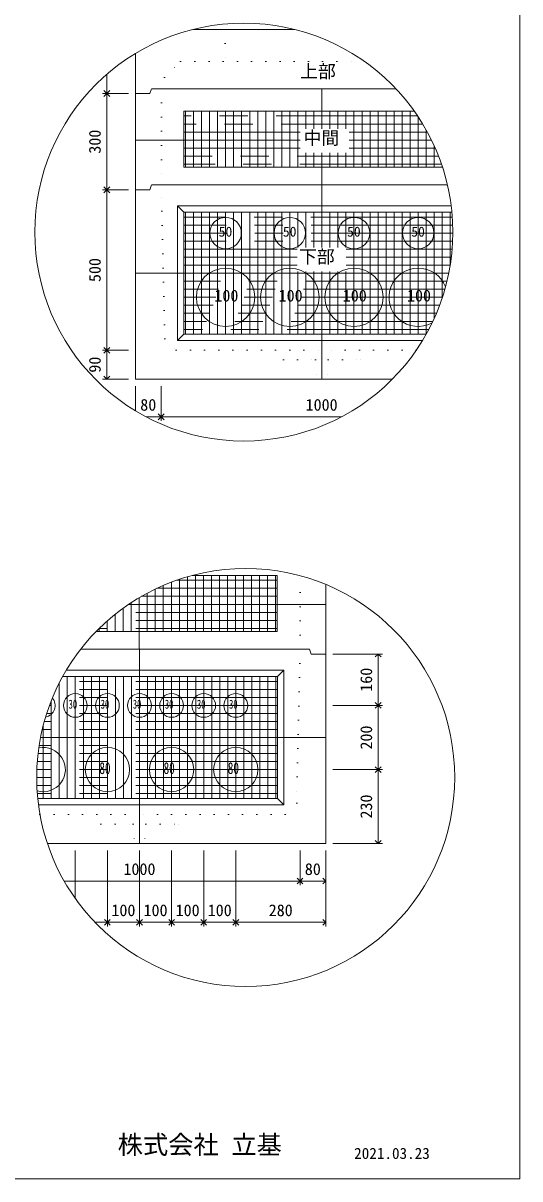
# Model space of a CAD drawing. Units: millimetres, scale not verified. Extents: x -4890 to 18490, y -2312 to 2312.
# Drawn here: x -2944 to -1830, y -1963 to 630 of the extents above; entities that cross this region are included whole.
import ezdxf
from ezdxf.enums import TextEntityAlignment as Align

# ---------------------------------------------------------------- set-up
doc = ezdxf.new("R2010")
doc.units = ezdxf.units.MM
doc.header["$LTSCALE"] = 10
for name, pattern in [('DASHED1', [1.8, 1.2, -0.6]), ('USER2', [50.8, 31.75, -6.35, 6.35, -6.35]), ('USER5', [3.185, 0.01, -3.175])]:
    doc.linetypes.add(name, pattern=pattern)
for name, color, linetype, lineweight in [('0-2_waku', 7, 'Continuous', 18), ('0-3_gaikei', 7, 'Continuous', 18), ('0-4_kakure', 7, 'DASHED1', 5), ('0-5_sunpou', 7, 'Continuous', 5), ('0-8_hole', 7, 'Continuous', 18), ('0-9_uchigawa', 6, 'Continuous', 18), ('0-E_文字１', 7, 'Continuous', 18), ('0-F_コア部分\u3000寸法補助線3', 150, 'USER2', 18), ('1-0_コア部分\u3000寸法補助線2', 150, 'USER2', 18), ('1-1_コア部分\u3000中心補助線', 1, 'Continuous', 18), ('1-2_コア部分\u3000寸法補助線', 7, 'USER2', 5), ('1-3_uchigawa2', 6, 'USER2', 18)]:
    doc.layers.add(name, color=color, linetype=linetype, lineweight=lineweight)
doc.styles.add('ＭＳ ゴシック', font='')
doc.styles.get('ＭＳ ゴシック').set_extended_font_data('MS Gothic')

# ---------------------------------------------------------------- blocks, each defined once
blk = doc.blocks.new('_Open90')
at = {"layer": '0-5_sunpou'}
blk.add_line((0, 0), (-1, 0), dxfattribs=at)
blk.add_lwpolyline([(-0.5, 0.5), (0, 0), (-0.5, -0.5)], dxfattribs=at)

msp = doc.modelspace()

# ---------------------------------------------------------------- linework, layer by layer
at = {"layer": '0-2_waku'}
for p in [(-1829.94, 2311.88), (-4889.94, -1963.12), (-4889.94, -1963.12), (-4889.94, -1963.12), (-4889.94, -1963.12)]:
    msp.add_line(p, (-1829.94, -1963.12), dxfattribs=at)
at = {"layer": '0-3_gaikei'}
for p, q in [((-2562.69, 616.24), (-2508.64, 616.24)), ((-2562.69, 616.24), (-2508.64, 616.24)), ((-2562.69, 616.24), (-2508.64, 616.24)), ((-2335.59, 616.24), (-2562.69, 616.24)), ((-2562.64, 616.24), (-2335.59, 616.24)), ((-2562.64, 616.24), (-2335.59, 616.24)), ((-2692.24, 472.24), (-2692.24, 562.25)), ((-2692.24, 472.24), (-2692.24, -168.56)), ((-2659.84, 472.24), (-2692.24, 472.24)), ((-2659.84, 472.24), (-2692.24, 472.24)), ((-2656.24, 483.04), (-2659.84, 472.24)), ((-2274.03, 483.04), (-2655.63, 483.04)), ((-2108.05, 483.04), (-2274.64, 483.04)), ((-2656.24, 267.04), (-2659.84, 256.24)), ((-2274.03, 267.04), (-2655.63, 267.04)), ((-1992.33, 267.04), (-2274.64, 267.04)), ((-2659.84, 256.24), (-2692.24, 256.24)), ((-2659.84, 256.24), (-2692.24, 256.24)), ((-2692.24, -168.56), (-2115.93, -168.56)), ((-2692.24, -168.56), (-2115.93, -168.56)), ((-2692.24, -168.56), (-2115.93, -168.56)), ((-2265.54, -987.15), (-2265.54, -629.2)), ((-2301.54, -774.75), (-2297.94, -785.55)), ((-2265.54, -785.55), (-2297.94, -785.55))]:
    msp.add_line(p, q, dxfattribs=at)
for points in [[(-2301.54, -774.75), (-2683.14, -774.75), (-2815.21, -774.75)], [(-2889.85, -1210.35), (-2265.54, -1210.35), (-2265.54, -785.55)], [(-2880.7, -1210.35), (-2265.54, -1210.35), (-2265.54, -785.55)]]:
    msp.add_lwpolyline(points, dxfattribs=at)
at = {"layer": '0-4_kakure', "linetype": 'USER5', "lineweight": 18}
for p, q in [((-2490.64, 616.24), (-2490.64, 628.35)), ((-2490.64, 616.24), (-2490.64, 544.24)), ((-2626.83, 508.24), (-2590.83, 544.24)), ((-2590.83, 544.24), (-2178.55, 544.24)), ((-2626.83, 508.24), (-2634.03, 483.04)), ((-2634.03, 483.04), (-2634.03, 267.04)), ((-2626.6, -78.56), (-2634.03, 267.04)), ((-2626.6, -78.56), (-2600.85, -103.76)), ((-2600.85, -103.76), (-2274.03, -103.76)), ((-2360.43, -125.36), (-2382.03, -103.76)), ((-2360.43, -125.36), (-2288.43, -125.36)), ((-2288.43, -125.36), (-2285.55, -168.56)), ((-2062.38, -103.76), (-2274.03, -103.76)), ((-2259.63, -125.36), (-2262.51, -168.56)), ((-2259.63, -125.36), (-2187.63, -125.36)), ((-2187.63, -125.36), (-2166.03, -103.76)), ((-2323.14, -774.75), (-2323.14, -609.62)), ((-2323.14, -774.75), (-2330.57, -1120.35)), ((-2330.57, -1120.35), (-2356.32, -1145.55)), ((-2906.37, -1145.55), (-2683.14, -1145.55)), ((-2769.54, -1167.15), (-2791.14, -1145.55)), ((-2356.32, -1145.55), (-2683.14, -1145.55)), ((-2596.74, -1167.15), (-2575.14, -1145.55)), ((-2769.54, -1167.15), (-2697.54, -1167.15)), ((-2697.54, -1167.15), (-2694.66, -1210.35)), ((-2668.74, -1167.15), (-2671.62, -1210.35)), ((-2668.74, -1167.15), (-2596.74, -1167.15))]:
    msp.add_line(p, q, dxfattribs=at)
at = {"layer": '0-5_sunpou', "color": 150, "lineweight": 18}
for p, q in [((-2756.55, 515.35), (-2756.55, 485.2)), ((-2708.08, 472.24), (-2765.91, 472.24)), ((-2723.92, 472.24), (-2765.91, 472.24)), ((-2756.55, 459.28), (-2756.55, 269.2)), ((-2708.08, 256.24), (-2765.91, 256.24)), ((-2708.08, 256.24), (-2765.91, 256.24)), ((-2756.55, 243.28), (-2756.55, -90.8)), ((-2708.08, -103.76), (-2765.91, -103.76)), ((-2723.92, -103.76), (-2765.91, -103.76)), ((-2756.55, -116.72), (-2756.55, -155.6)), ((-2708.08, -168.56), (-2765.91, -168.56)), ((-2692.24, -184.4), (-2692.24, -239.62)), ((-2634.64, -184.4), (-2634.64, -262.47)), ((-2634.64, -184.4), (-2634.64, -262.47)), ((-2668.46, -253.11), (-2647.6, -253.11)), ((-2621.68, -253.11), (-2229.82, -253.11)), ((-2249.7, -785.55), (-2138.39, -785.55)), ((-2147.75, -798.51), (-2147.75, -887.79)), ((-2249.7, -900.75), (-2138.39, -900.75)), ((-2249.7, -900.75), (-2138.39, -900.75)), ((-2147.75, -913.71), (-2147.75, -1031.79)), ((-2249.7, -1044.75), (-2138.39, -1044.75)), ((-2249.7, -1044.75), (-2138.39, -1044.75)), ((-2147.75, -1057.71), (-2147.75, -1197.39)), ((-2249.7, -1210.35), (-2138.39, -1210.35)), ((-2827.14, -1226.19), (-2827.14, -1333.99)), ((-2755.14, -1226.19), (-2755.14, -1396.65)), ((-2755.14, -1226.19), (-2755.14, -1396.65)), ((-2683.14, -1226.19), (-2683.14, -1396.65)), ((-2683.14, -1226.19), (-2683.14, -1396.65)), ((-2611.14, -1226.19), (-2611.14, -1396.65)), ((-2611.14, -1226.19), (-2611.14, -1396.65)), ((-2539.14, -1226.19), (-2539.14, -1396.65)), ((-2539.14, -1226.19), (-2539.14, -1396.65)), ((-2467.14, -1226.19), (-2467.14, -1396.65)), ((-2467.14, -1226.19), (-2467.14, -1396.65)), ((-2323.14, -1226.19), (-2323.14, -1304.25)), ((-2323.14, -1226.19), (-2323.14, -1304.25)), ((-2265.54, -1226.19), (-2265.54, -1304.25)), ((-2265.54, -1226.19), (-2265.54, -1396.65)), ((-2852.11, -1294.89), (-2336.1, -1294.89)), ((-2310.18, -1294.89), (-2278.5, -1294.89)), ((-2783, -1387.29), (-2768.1, -1387.29)), ((-2742.18, -1387.29), (-2696.1, -1387.29)), ((-2670.18, -1387.29), (-2624.1, -1387.29)), ((-2598.18, -1387.29), (-2552.1, -1387.29)), ((-2526.18, -1387.29), (-2480.1, -1387.29)), ((-2454.18, -1387.29), (-2278.5, -1387.29))]:
    msp.add_line(p, q, dxfattribs=at)
for centre in [(-2449.14, 161.32), (-2444.93, -1062.4)]:
    msp.add_circle(centre, 468.88, dxfattribs=at)
at = {"layer": '0-8_hole'}
for centre, radius in [((-2490.03, 159.04), 35.28), ((-2346.03, 159.04), 35.28), ((-2202.03, 159.04), 35.28), ((-2058.03, 159.04), 35.28), ((-2490.03, 15.04), 65.52), ((-2346.03, 15.04), 65.52), ((-2202.03, 15.04), 65.52), ((-2827.14, -900.75), 26.64), ((-2755.14, -900.75), 26.64), ((-2683.14, -900.75), 26.64), ((-2611.14, -900.75), 26.64), ((-2539.14, -900.75), 26.64), ((-2467.14, -900.75), 26.64), ((-2755.14, -1044.75), 49.68), ((-2611.14, -1044.75), 49.68), ((-2467.14, -1044.75), 49.68)]:
    msp.add_circle(centre, radius, dxfattribs=at)
for centre, radius, start, end in [((-2058.03, 15.04), 65.52, 20.66629, 298.32089), ((-2899.14, -900.75), 26.64, 281.59033, 39.2294), ((-2899.14, -1044.75), 49.68, 253.99064, 101.55918)]:
    msp.add_arc(centre, radius, start, end, dxfattribs=at)
at = {"layer": '0-9_uchigawa'}
for p, q in [((-2598.03, 220.24), (-2583.63, 205.84)), ((-2598.03, -82.16), (-2598.03, 220.24)), ((-2583.63, 205.84), (-2274.03, 205.84)), ((-2583.63, -67.76), (-2583.63, 205.84)), ((-2274.03, 205.84), (-1982.38, 205.84)), ((-2598.03, -82.16), (-2583.63, -67.76)), ((-2583.63, -67.76), (-2040.03, -67.76)), ((-2598.03, -82.16), (-2048.43, -82.16)), ((-2359.14, -1123.95), (-2359.14, -821.55)), ((-2373.54, -1109.55), (-2373.54, -835.95)), ((-2911.43, -1109.55), (-2373.54, -1109.55)), ((-2359.14, -1123.95), (-2373.54, -1109.55)), ((-2909.75, -1123.95), (-2359.14, -1123.95))]:
    msp.add_line(p, q, dxfattribs=at)
for points in [[(-2598.03, 220.24), (-2274.03, 220.24), (-1983.98, 220.24)], [(-2855.5, -835.95), (-2683.14, -835.95), (-2373.54, -835.95), (-2359.14, -821.55)], [(-2847.22, -821.55), (-2683.14, -821.55), (-2359.14, -821.55)]]:
    msp.add_lwpolyline(points, dxfattribs=at)
at = {"layer": '0-F_コア部分\u3000寸法補助線3'}
for p, q in [((-2580.03, 306.64), (-2580.03, 432.64)), ((-2544.03, 306.64), (-2544.03, 432.64)), ((-2508.03, 306.64), (-2508.03, 432.64)), ((-2472.03, 306.64), (-2472.03, 432.64)), ((-2436.03, 306.64), (-2436.03, 432.64)), ((-2400.03, 306.64), (-2400.03, 432.64)), ((-2364.03, 306.64), (-2364.03, 432.64)), ((-2328.03, 306.64), (-2328.03, 432.64)), ((-2292.03, 392.86), (-2292.03, 432.64)), ((-2256.03, 392.86), (-2256.03, 432.64)), ((-2220.03, 392.86), (-2220.03, 432.64)), ((-2184.03, 306.64), (-2184.03, 432.64)), ((-2148.03, 306.64), (-2148.03, 432.64)), ((-2112.03, 306.64), (-2112.03, 432.64)), ((-2076.03, 306.64), (-2076.03, 432.64)), ((-2040.03, 306.64), (-2040.03, 390.39)), ((-2323.02, 385.84), (-2583.63, 385.84)), ((-2037.51, 385.84), (-2212.86, 385.84)), ((-2323.02, 349.84), (-2583.63, 349.84)), ((-2292.03, 306.64), (-2292.03, 338.96)), ((-2256.03, 306.64), (-2256.03, 338.96)), ((-2220.03, 306.64), (-2220.03, 338.96)), ((-2019.83, 349.84), (-2212.86, 349.84)), ((-2004.03, 306.64), (-2004.03, 308.7)), ((-1981.47, 195.04), (-2583.63, 195.04)), ((-2580.03, -67.76), (-2580.03, 205.84)), ((-2544.03, -67.76), (-2544.03, 205.84)), ((-2508.03, -67.76), (-2508.03, 205.84)), ((-2472.03, -67.76), (-2472.03, 205.84)), ((-2436.03, -67.76), (-2436.03, 205.84)), ((-2400.03, -67.76), (-2400.03, 205.84)), ((-2364.03, -67.76), (-2364.03, 205.84)), ((-2328.03, 127.06), (-2328.03, 205.84)), ((-2292.03, 127.06), (-2292.03, 205.84)), ((-2256.03, 127.06), (-2256.03, 205.84)), ((-2220.03, 127.06), (-2220.03, 205.84)), ((-2184.03, -67.76), (-2184.03, 205.84)), ((-2148.03, -67.76), (-2148.03, 205.84)), ((-2112.03, -67.76), (-2112.03, 205.84)), ((-2076.03, -67.76), (-2076.03, 205.84)), ((-2040.03, -67.76), (-2040.03, 205.84)), ((-2004.03, 13.93), (-2004.03, 205.84)), ((-1980.27, 159.04), (-2583.63, 159.04)), ((-2329.65, 123.04), (-2583.63, 123.04)), ((-1981.83, 123.04), (-2219.49, 123.04)), ((-2329.65, 87.04), (-2583.63, 87.04)), ((-1986.18, 87.04), (-2219.49, 87.04)), ((-2328.03, -67.76), (-2328.03, 73.16)), ((-2292.03, -67.76), (-2292.03, 73.16)), ((-2256.03, -67.76), (-2256.03, 73.16)), ((-2220.03, -67.76), (-2220.03, 73.16)), ((-1993.41, 51.04), (-2583.63, 51.04)), ((-2003.66, 15.04), (-2583.63, 15.04)), ((-2017.14, -20.96), (-2583.63, -20.96)), ((-2034.17, -56.96), (-2583.63, -56.96)), ((-2593.75, -735.15), (-2593.75, -617.77)), ((-2557.75, -735.15), (-2557.75, -609.15)), ((-2521.75, -735.15), (-2521.75, -609.15)), ((-2485.75, -735.15), (-2485.75, -609.15)), ((-2449.75, -735.15), (-2449.75, -609.15)), ((-2413.75, -735.15), (-2413.75, -609.15)), ((-2377.75, -735.15), (-2377.75, -609.15)), ((-2629.75, -735.15), (-2629.75, -631.49)), ((-2701.75, -735.15), (-2701.75, -670.12)), ((-2374.15, -655.95), (-2678.69, -655.95)), ((-2665.75, -735.15), (-2665.75, -648.78)), ((-2737.75, -735.15), (-2737.75, -696.2)), ((-2374.15, -691.95), (-2732.36, -691.95)), ((-2773.75, -735.15), (-2773.75, -728.15)), ((-2373.54, -846.75), (-2861.27, -846.75)), ((-2845.14, -1109.55), (-2845.14, -835.95)), ((-2809.14, -1109.55), (-2809.14, -835.95)), ((-2773.14, -1109.55), (-2773.14, -835.95)), ((-2737.14, -1109.55), (-2737.14, -835.95)), ((-2701.14, -1109.55), (-2701.14, -835.95)), ((-2665.14, -1109.55), (-2665.14, -835.95)), ((-2629.14, -1109.55), (-2629.14, -835.95)), ((-2593.14, -1109.55), (-2593.14, -835.95)), ((-2557.14, -1109.55), (-2557.14, -835.95)), ((-2521.14, -1109.55), (-2521.14, -835.95)), ((-2485.14, -1109.55), (-2485.14, -835.95)), ((-2449.14, -1109.55), (-2449.14, -835.95)), ((-2413.14, -1109.55), (-2413.14, -835.95)), ((-2377.14, -1109.55), (-2377.14, -835.95)), ((-2881.14, -1109.55), (-2881.14, -890.45)), ((-2373.54, -882.75), (-2878.03, -882.75)), ((-2373.54, -918.75), (-2891.26, -918.75)), ((-2373.54, -954.75), (-2901.28, -954.75)), ((-2373.54, -990.75), (-2908.3, -990.75)), ((-2373.54, -1026.75), (-2912.45, -1026.75)), ((-2373.54, -1062.75), (-2913.81, -1062.75)), ((-2373.54, -1098.75), (-2912.4, -1098.75))]:
    msp.add_line(p, q, dxfattribs=at)
at = {"layer": '1-0_コア部分\u3000寸法補助線2'}
for p, q in [((-2562.03, 306.64), (-2562.03, 432.64)), ((-2526.03, 306.64), (-2526.03, 432.64)), ((-2490.03, 306.64), (-2490.03, 432.64)), ((-2454.03, 306.64), (-2454.03, 432.64)), ((-2382.03, 306.64), (-2382.03, 432.64)), ((-2310.03, 392.86), (-2310.03, 432.64)), ((-2238.03, 392.86), (-2238.03, 432.64)), ((-2166.03, 306.64), (-2166.03, 432.64)), ((-2094.03, 306.64), (-2094.03, 432.64)), ((-2047.85, 403.84), (-2583.63, 403.84)), ((-2310.03, 306.64), (-2310.03, 338.96)), ((-2238.03, 306.64), (-2238.03, 338.96)), ((-2022.03, 306.64), (-2022.03, 354.76)), ((-2012.37, 331.84), (-2583.63, 331.84)), ((-2526.03, -67.76), (-2526.03, 205.84)), ((-2490.03, -67.76), (-2490.03, 205.84)), ((-2454.03, -67.76), (-2454.03, 205.84)), ((-2382.03, -67.76), (-2382.03, 205.84)), ((-2310.03, 127.06), (-2310.03, 205.84)), ((-2238.03, 127.06), (-2238.03, 205.84)), ((-2166.03, -67.76), (-2166.03, 205.84)), ((-2094.03, -67.76), (-2094.03, 205.84)), ((-2022.03, -32.13), (-2022.03, 205.84)), ((-1980.52, 177.04), (-2583.63, 177.04)), ((-2329.65, 105.04), (-2583.63, 105.04)), ((-1983.65, 105.04), (-2219.49, 105.04)), ((-2310.03, -67.76), (-2310.03, 73.16)), ((-2238.03, -67.76), (-2238.03, 73.16)), ((-1998.15, 33.04), (-2583.63, 33.04)), ((-2025.19, -38.96), (-2583.63, -38.96)), ((-2575.75, -735.15), (-2575.75, -612.14)), ((-2503.75, -735.15), (-2503.75, -609.15)), ((-2431.75, -735.15), (-2431.75, -609.15)), ((-2647.75, -735.15), (-2647.75, -639.66)), ((-2374.15, -637.95), (-2644.15, -637.95)), ((-2719.75, -735.15), (-2719.75, -682.51)), ((-2374.15, -709.95), (-2754.16, -709.95)), ((-2863.14, -1109.55), (-2863.14, -850.39)), ((-2791.14, -1109.55), (-2791.14, -835.95)), ((-2719.14, -1109.55), (-2719.14, -835.95)), ((-2647.14, -1109.55), (-2647.14, -835.95)), ((-2575.14, -1109.55), (-2575.14, -835.95)), ((-2503.14, -1109.55), (-2503.14, -835.95)), ((-2431.14, -1109.55), (-2431.14, -835.95)), ((-2373.54, -864.75), (-2870.11, -864.75)), ((-2899.14, -1109.55), (-2899.14, -946.04)), ((-2373.54, -936.75), (-2896.66, -936.75)), ((-2373.54, -1008.75), (-2910.73, -1008.75)), ((-2373.54, -1080.75), (-2913.45, -1080.75))]:
    msp.add_line(p, q, dxfattribs=at)
at = {"layer": '1-1_コア部分\u3000中心補助線'}
for p, q in [((-2274.03, 392.86), (-2274.03, 483.04)), ((-2323.02, 367.84), (-2692.24, 367.84)), ((-2028.19, 367.84), (-2212.86, 367.84)), ((-2274.03, 267.04), (-2274.03, 338.96)), ((-2274.03, 127.06), (-2274.03, 267.04)), ((-2691.63, 69.04), (-1989.43, 69.04)), ((-2274.03, -168.56), (-2274.03, 73.16)), ((-2266.77, -673.95), (-2707.52, -673.95)), ((-2683.75, -774.75), (-2683.75, -658.91)), ((-2683.14, -1210.35), (-2683.14, -774.75)), ((-2905.16, -972.75), (-2265.54, -972.75))]:
    msp.add_line(p, q, dxfattribs=at)
at = {"layer": '1-2_コア部分\u3000寸法補助線'}
for p, q in [((-2059.3, 421.84), (-2583.63, 421.84)), ((-2562.03, 306.64), (-2562.03, 432.64)), ((-2490.03, 306.64), (-2490.03, 432.64)), ((-2418.03, 306.64), (-2418.03, 432.64)), ((-2346.03, 306.64), (-2346.03, 432.64)), ((-2202.03, 306.64), (-2202.03, 432.64)), ((-2130.03, 306.64), (-2130.03, 432.64)), ((-2058.03, 306.64), (-2058.03, 419.92)), ((-2005.76, 313.84), (-2583.63, 313.84)), ((-2562.03, -67.76), (-2562.03, 205.84)), ((-2490.03, -67.76), (-2490.03, 205.84)), ((-2418.03, -67.76), (-2418.03, 205.84)), ((-2346.03, -67.76), (-2346.03, 205.84)), ((-2202.03, -67.76), (-2202.03, 205.84)), ((-2130.03, -67.76), (-2130.03, 205.84)), ((-2058.03, -67.76), (-2058.03, 205.84)), ((-1986.03, 88), (-1986.03, 205.84)), ((-1980.7, 141.04), (-2583.63, 141.04)), ((-2009.98, -2.96), (-2583.63, -2.96)), ((-2374.15, -619.95), (-2600.12, -619.95)), ((-2539.75, -735.15), (-2539.75, -609.15)), ((-2467.75, -735.15), (-2467.75, -609.15)), ((-2395.75, -735.15), (-2395.75, -609.15)), ((-2611.75, -735.15), (-2611.75, -624.21)), ((-2755.75, -735.15), (-2755.75, -711.35)), ((-2374.15, -727.95), (-2773.55, -727.95)), ((-2827.14, -1109.55), (-2827.14, -835.95)), ((-2755.14, -1109.55), (-2755.14, -835.95)), ((-2611.14, -1109.55), (-2611.14, -835.95)), ((-2539.14, -1109.55), (-2539.14, -835.95)), ((-2467.14, -1109.55), (-2467.14, -835.95)), ((-2395.14, -1109.55), (-2395.14, -835.95)), ((-2373.54, -900.75), (-2885.06, -900.75)), ((-2899.14, -1109.55), (-2899.14, -946.04)), ((-2373.54, -1044.75), (-2913.47, -1044.75))]:
    msp.add_line(p, q, dxfattribs=at)
at = {"layer": '1-3_uchigawa2'}
for p, q in [((-2583.63, 432.64), (-2274.03, 432.64)), ((-2583.63, 432.64), (-2583.63, 306.64)), ((-2066.74, 432.64), (-2274.03, 432.64)), ((-2583.63, 306.64), (-2274.03, 306.64)), ((-2003.35, 306.64), (-2274.03, 306.64)), ((-2374.15, -609.15), (-2564.98, -609.15)), ((-2374.15, -609.15), (-2374.15, -735.15)), ((-2780.72, -735.15), (-2683.75, -735.15)), ((-2374.15, -735.15), (-2683.75, -735.15))]:
    msp.add_line(p, q, dxfattribs=at)

# ---------------------------------------------------------------- block references
at = {"layer": '0-5_sunpou', "xscale": 12.96, "yscale": 12.96}
for p, rotation in [((-2756.55, 472.24), 270), ((-2756.55, 472.24), 90), ((-2756.55, 256.24), 270), ((-2756.55, 256.24), 90), ((-2756.55, -103.76), 270), ((-2756.55, -103.76), 90), ((-2756.55, -168.56), 270), ((-2634.64, -253.11), 180), ((-2147.75, -785.55), 90), ((-2147.75, -900.75), 270), ((-2147.75, -900.75), 90), ((-2147.75, -1044.75), 270), ((-2147.75, -1044.75), 90), ((-2147.75, -1210.35), 270), ((-2323.14, -1294.89), 180), ((-2755.14, -1387.29), 180), ((-2683.14, -1387.29), 180), ((-2611.14, -1387.29), 180), ((-2539.14, -1387.29), 180), ((-2467.14, -1387.29), 180)]:
    msp.add_blockref('_Open90', p, dxfattribs=dict(at, rotation=rotation))
for p in [(-2634.64, -253.11), (-2323.14, -1294.89), (-2265.54, -1294.89), (-2755.14, -1387.29), (-2683.14, -1387.29), (-2611.14, -1387.29), (-2539.14, -1387.29), (-2467.14, -1387.29), (-2265.54, -1387.29)]:
    msp.add_blockref('_Open90', p, dxfattribs=at)

# ---------------------------------------------------------------- texts
at = {"layer": '0-5_sunpou', "style": 'ＭＳ ゴシック'}
for s, p in [('300', (-2762.31, 337.24)), ('500', (-2762.31, 49.24)), ('90', (-2762.31, -154.16)), ('160', (-2153.51, -870.15)), ('200', (-2153.51, -999.75)), ('230', (-2153.51, -1154.55))]:
    msp.add_text(s, height=26.39, rotation=90, dxfattribs=at).set_placement(p, align=Align.BOTTOM_LEFT)
for s, p in [('80', (-2681.44, -247.35)), ('1000', (-2310.64, -247.35)), ('1000', (-2719.14, -1289.13)), ('80', (-2312.34, -1289.13)), ('100', (-2746.14, -1381.53)), ('100', (-2674.14, -1381.53)), ('100', (-2602.14, -1381.53)), ('100', (-2530.14, -1381.53)), ('280', (-2393.34, -1381.53))]:
    msp.add_text(s, height=26.39, dxfattribs=at).set_placement(p, align=Align.BOTTOM_LEFT)
at = {"layer": '0-E_文字１', "style": 'ＭＳ ゴシック'}
for s, height, p in [('上部', 29.33, (-2322.83, 498.6)), ('中間', 29.33, (-2315.11, 349.13)), ('50', 22.43, (-2505.57, 144.39)), ('50', 22.43, (-2361.57, 144.39)), ('50', 22.43, (-2217.57, 144.39)), ('50', 22.43, (-2073.57, 144.39)), ('下部', 29.33, (-2325.34, 82.88)), ('100', 26.39, (-2515.19, -2.37)), ('100', 26.39, (-2371.19, -2.37)), ('100', 26.39, (-2227.19, -2.37)), ('100', 26.39, (-2083.19, -2.37)), ('株式会社 立基', 41.57, (-2732.17, -1919.64)), ('2021.03.23', 24.94, (-2201.66, -1925.85))]:
    msp.add_text(s, height=height, dxfattribs=at).set_placement(p, align=Align.BOTTOM_LEFT)
at = {"layer": '0-E_文字１', "style": 'ＭＳ ゴシック', "width": 0.7}
for s, height, p in [('30', 20.19, (-2842.26, -914.1)), ('30', 20.19, (-2770.26, -914.1)), ('30', 20.19, (-2698.26, -914.1)), ('30', 20.19, (-2626.26, -914.1)), ('30', 20.19, (-2554.26, -914.1)), ('30', 20.19, (-2482.26, -914.1)), ('80', 26.39, (-2773.19, -1062.53)), ('80', 26.39, (-2629.19, -1062.53)), ('80', 26.39, (-2485.19, -1062.53))]:
    msp.add_text(s, height=height, dxfattribs=at).set_placement(p, align=Align.BOTTOM_LEFT)

doc.saveas('drawing.dxf')
